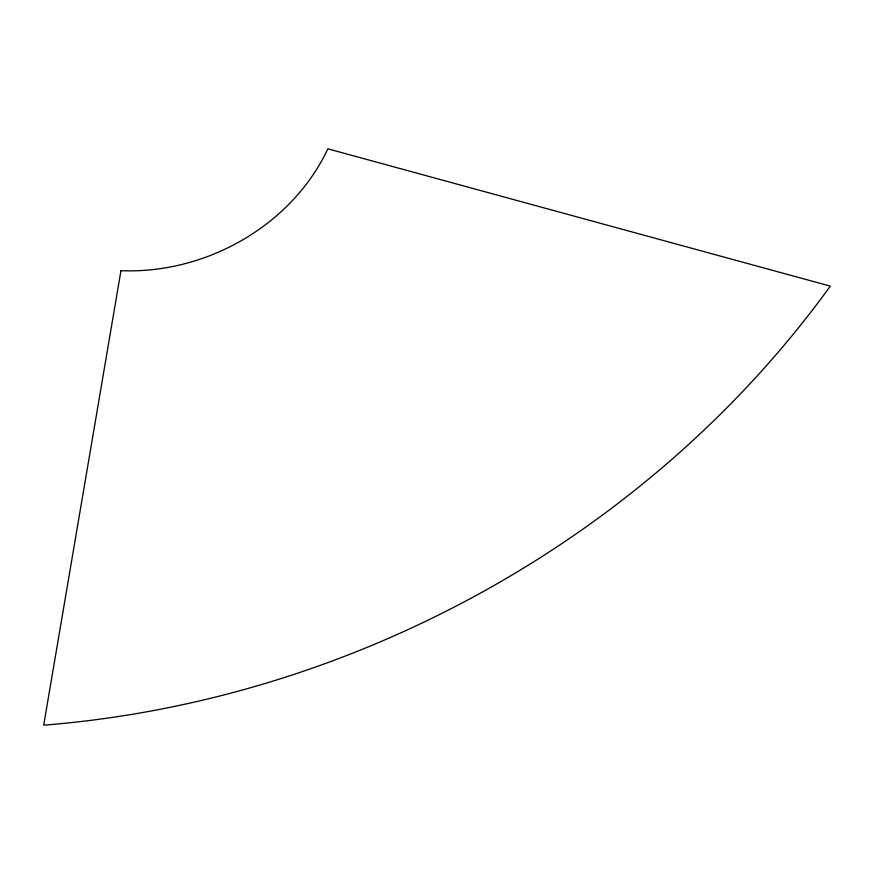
<?xml version="1.0" encoding="UTF-8"?>
<svg xmlns="http://www.w3.org/2000/svg" width="874" height="874" viewBox="0 0 874 874"><rect width="100%" height="100%" fill="white"/><g stroke="black" fill="none" stroke-linecap="round" stroke-linejoin="round"><path stroke-width="1.31" d="M120.951 270.689L43.7 725.169C352.735 700.566 648.311 537.75 830.3 286.126L327.881 148.831C291.424 226.06 205.499 274.152 120.951 270.689"/></g></svg>
